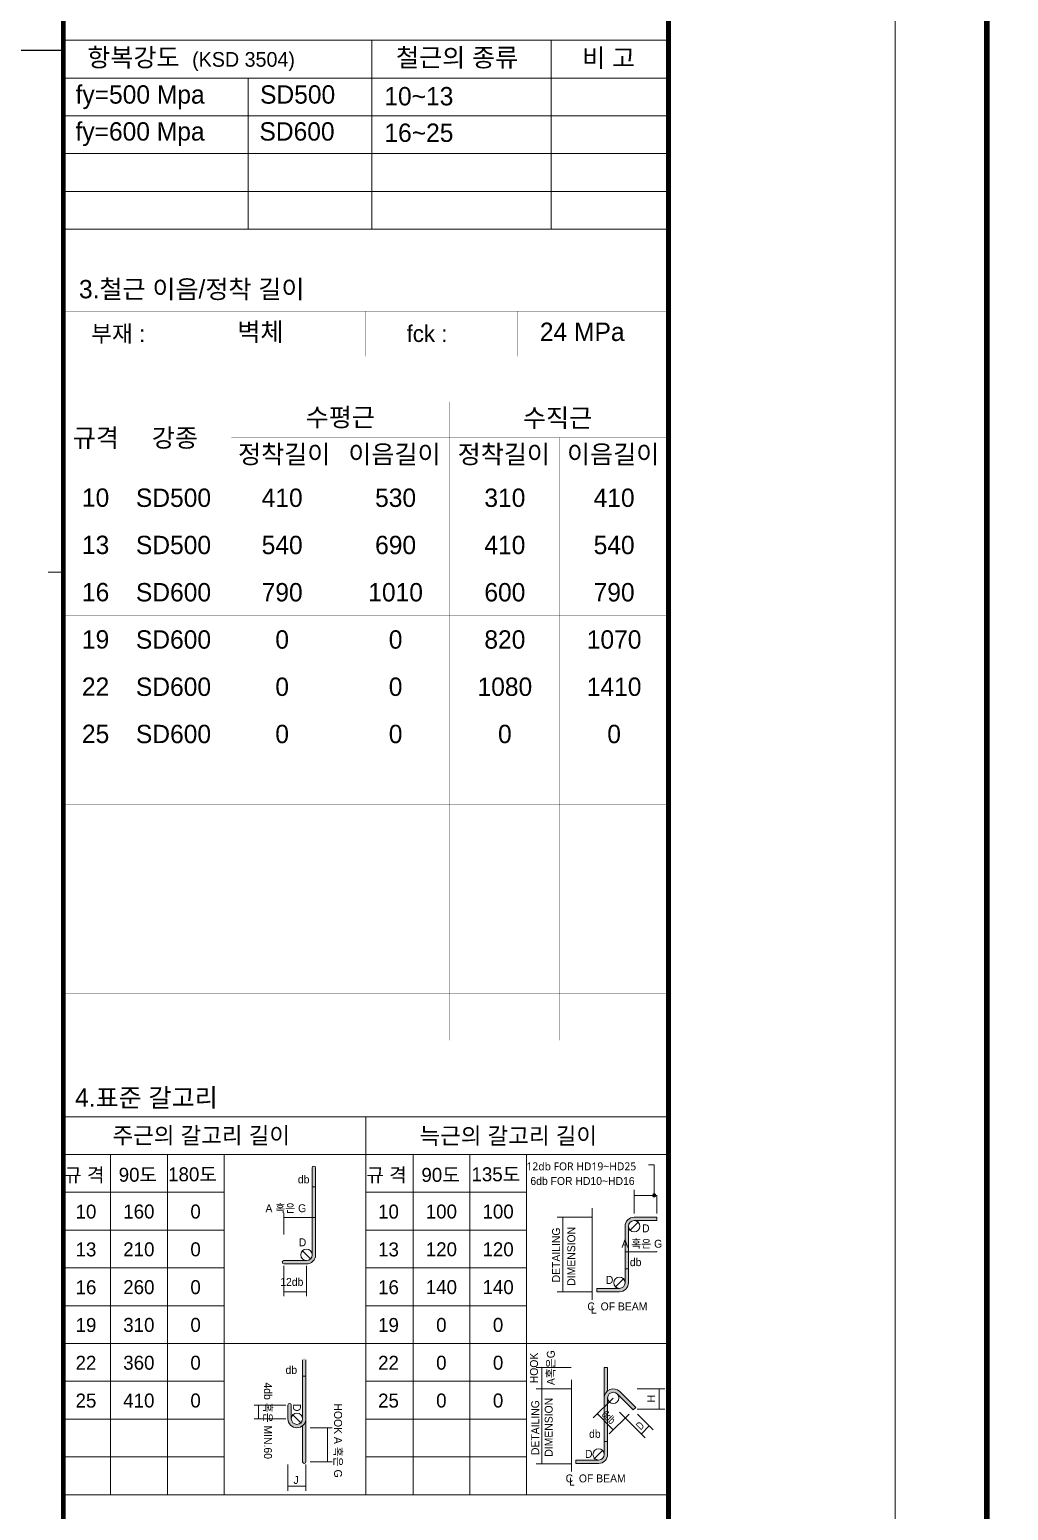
# Model space of a CAD drawing. Header units: millimetres. Extents: x 317501 to 814054, y -400799 to -14117.
# Drawn here: x 436563 to 439794, y -376140 to -371249 of the extents above; entities that cross this region are included whole.
import ezdxf
from ezdxf.enums import TextEntityAlignment as Align

# ---------------------------------------------------------------- set-up
doc = ezdxf.new("R2010")
doc.units = ezdxf.units.MM
doc.header["$LTSCALE"] = 38
doc.layers.get('Defpoints').update_dxf_attribs({"color": 145})
doc.layers.add('FORM-L', color=7, linetype='Continuous')
doc.layers.add('LEADER', color=7, linetype='Continuous')
doc.layers.add('TEXT', color=3, linetype='Continuous', lineweight=9)
doc.layers.add('XTITLE', color=22, linetype='Continuous', lineweight=0)
doc.styles.add('ARIAL', font='malgun.ttf')
doc.styles.add('HYULL', font='Dotum.ttf')
doc.styles.add('XRebarSheet', font='Hmkmrhd_0.ttf')
doc.dimstyles.new('NDIM', dxfattribs={"dimtxt": 3, "dimasz": 1.5, "dimexe": 2, "dimexo": 2, "dimgap": 1, "dimtad": 1, "dimdec": 0, "dimdsep": 46, "dimlunit": 6, "dimtxsty": 'ARIAL', "dimblk": 'DOT', "dimcen": 1, "dimclrd": 256, "dimclre": 7, "dimclrt": 3, "dimadec": 0, "dimazin": 0, "dimtfac": 1, "dimtdec": 0, "dimtix": 1, "dimtmove": 2, "dimatfit": 3, "dimldrblk": 'DOT', "dimfxl": 0, "dimtvp": 1, "dimtolj": 1, "dimlwd": -1, "dimlwe": -1, "dimarcsym": 0})

# ---------------------------------------------------------------- blocks, each defined once
blk = doc.blocks.new('sdrgergse')
at = {"layer": 'LEADER', "color": 7}
blk.add_lwpolyline([(3664.999999996449, -3051.586697153689), (3664.999999996391, 10448.41330284631), (-2635.000000003609, 10448.41330284631), (-2635.000000003551, -3051.586697153689)], close=True, dxfattribs=at)
blk = doc.blocks.new('_Dot')
at = {"color": 0, "linetype": 'ByBlock', "lineweight": -2}
blk.add_line((-0.5, 0), (-1, 0), dxfattribs=at)
at = {"color": 0, "linetype": 'ByBlock', "const_width": 0.5}
blk.add_lwpolyline([(-0.25, 0, 1), (0.25, 0, 1)], format="xyb", close=True, dxfattribs=at)
blk = doc.blocks.new('*D1316')
at = {"color": 7, "transparency": 16777216}
for p, q in [((80431.86100841779, 20451.32211079021), (80431.86100841779, 20463.43033832847)), ((80476.69513445557, 20451.32211079021), (80476.69513445557, 20463.43033832847))]:
    blk.add_line(p, q, dxfattribs=at)
at = {"transparency": 16777216}
blk.add_line((80433.36100841779, 20461.43033832847), (80475.19513445557, 20461.43033832847), dxfattribs=at)
at = {"layer": 'Defpoints', "color": 0, "transparency": 16777216}
for p in [(80431.86100841779, 20449.32211079021), (80476.69513445557, 20461.43033832847), (80476.69513445557, 20449.32211079021)]:
    blk.add_point(p, dxfattribs=at)
at = {"transparency": 16777216, "xscale": 1.5, "yscale": 1.5, "zscale": 1.5, "rotation": 180}
blk.add_blockref('_Dot', (80431.86100841779, 20461.43033832847), dxfattribs=at)
at = {"transparency": 16777216, "xscale": 1.5, "yscale": 1.5, "zscale": 1.5}
blk.add_blockref('_Dot', (80476.69513445557, 20461.43033832847), dxfattribs=at)
blk = doc.blocks.new('*D1317')
at = {"color": 7, "transparency": 16777216}
for p, q in [((76172.00592059782, 19023.7888496246), (76172.00592059782, 19045.34103083148)), ((76216.84004663804, 19023.7888496246), (76216.84004663804, 19045.34103083148))]:
    blk.add_line(p, q, dxfattribs=at)
at = {"transparency": 16777216}
blk.add_line((76215.34004663804, 19043.34103083148), (76173.50592059782, 19043.34103083148), dxfattribs=at)
at = {"layer": 'Defpoints', "color": 0, "transparency": 16777216}
for p in [(76172.00592059782, 19043.34103083148), (76172.00592059782, 19021.7888496246), (76216.84004663804, 19021.7888496246)]:
    blk.add_point(p, dxfattribs=at)
at = {"transparency": 16777216, "xscale": 1.5, "yscale": 1.5, "zscale": 1.5, "rotation": 180}
blk.add_blockref('_Dot', (76172.00592059782, 19043.34103083148), dxfattribs=at)
at = {"transparency": 16777216, "xscale": 1.5, "yscale": 1.5, "zscale": 1.5}
blk.add_blockref('_Dot', (76216.84004663804, 19043.34103083148), dxfattribs=at)
blk = doc.blocks.new('*D1318')
at = {"transparency": 16777216}
blk.add_line((80157.61467085988, 18181.26407087297), (80199.44879690022, 18181.26407087297), dxfattribs=at)
at = {"layer": 'Defpoints', "color": 0, "transparency": 16777216}
for p in [(80156.11467085988, 18181.26407087297), (80200.94879690022, 18181.26407087297), (80200.94879690022, 18181.26407087297)]:
    blk.add_point(p, dxfattribs=at)
at = {"transparency": 16777216, "xscale": 1.5, "yscale": 1.5, "zscale": 1.5, "rotation": 180}
blk.add_blockref('_Dot', (80156.11467085988, 18181.26407087297), dxfattribs=at)
at = {"transparency": 16777216, "xscale": 1.5, "yscale": 1.5, "zscale": 1.5}
blk.add_blockref('_Dot', (80200.94879690022, 18181.26407087297), dxfattribs=at)
blk = doc.blocks.new('zsdfhetshts')
blk.add_lwpolyline([(0, 0), (15120.00000002887, 0), (15120.00000002887, 21383.99999998696), (0, 21383.99999998696)], close=True)
at = {"layer": 'FORM-L', "const_width": 32.56929260450972}
blk.add_lwpolyline([(504, 504), (14616.00000002794, 504), (14616.00000002794, 19295.9999999851), (504, 19295.9999999851)], close=True, dxfattribs=at)
blk = doc.blocks.new('dhs_sheet2e')
h = blk.add_hatch(color=256)
edge = h.paths.add_edge_path()
edge.add_line((76298.96125336026, 21796.96976582365), (76298.96125336026, 20646.22719745006))
edge.add_arc((76224.23770995962, 20646.22719745006), 74.72354340071345, -90, 0, ccw=False)
edge.add_line((76224.23770995962, 20571.50365404933), (75925.34353635676, 20571.50365404933))
edge.add_arc((75925.3435363567, 20549.08659102907), 22.41706302021403, 90, 270)
edge.add_line((75925.3435363567, 20526.6695280089), (76224.23770995956, 20526.6695280089))
edge.add_arc((76224.23770995962, 20646.22719745006), 119.5576694411415, 270, 360)
edge.add_line((76343.7953794006, 20646.22719745006), (76343.7953794006, 21796.96976582365))
edge.add_arc((76321.3783163802, 21796.96976582365), 22.41706302021403, 0, 180)
blk.add_hatch(color=256).paths.add_polyline_path([(80850.31285145914, 21144.25106441687), (80551.41867785889, 21144.25106441687, 0.4142135623730951), (80431.86100841779, 21024.69339497585), (80431.86100841779, 20621.18626061184), (80431.86100841779, 20277.45796096875, -0.4142135623730951), (80357.13746501692, 20202.73441756787), (80058.24329141423, 20202.73441756787), (80058.24329141423, 20157.90029152745), (80357.13746501692, 20157.90029152745, 0.4142135623730951), (80476.69513445557, 20277.45796096875), (80476.69513445557, 20621.18626061184), (80476.69513445557, 21024.69339497585, -0.4142135623731351), (80551.41867785889, 21099.41693837641), (80850.31285145914, 21099.41693837641)])
h = blk.add_hatch(color=256)
h.paths.add_polyline_path([(76216.84004663804, 18481.24775142028, -0.2277350772923697), (76172.00592059782, 18387.91807562573), (76172.00592059782, 17913.34882157485, 1), (76216.84004663804, 17913.34882157485)])
h.paths.add_polyline_path([(76216.84004663804, 19258.37260278509, 1), (76172.00592059782, 19258.37260278509), (76172.00592059782, 18481.24775142028, -0.1833617738407096), (76153.19361842703, 18431.67415923174, -0.6790835972282501), (76150.11990144989, 18423.92681456276, -0.2067220824319014), (76146.85596938536, 18425.33651018763, -0.6466922135495062), (76022.5588337963, 18481.24775142028), (76022.5588337963, 18660.58425558198, 1), (75977.72470775584, 18660.58425558198), (75977.72470775584, 18481.24775142028, 1), (76216.84004663804, 18481.24775142028)])
h.paths.add_polyline_path([(76153.19361842703, 18431.67415923174, -0.03001350911933745), (76146.85596938536, 18425.33651018763, 0.2067220824319014), (76150.11990144989, 18423.92681456276, 0.6790835972282501)], flags=17)
h = blk.add_hatch(color=256)
h.paths.add_polyline_path([(80200.94879690022, 19160.14248942214), (80156.11467085988, 19160.14248942214), (80156.11467085988, 18756.63535505848, -0.2277350772923693), (80200.94879690022, 18849.96503085256)])
h.paths.add_polyline_path([(80156.11467085988, 18756.63535505848), (80156.11467085988, 18353.12822069461), (80156.11467085988, 18009.39992105134, -0.4142135623730951), (80081.39112745912, 17934.67637765061), (79782.4969538562, 17934.67637765061), (79782.4969538562, 17889.84225161019), (80081.39112745912, 17889.84225161019, 0.4142135623730703), (80200.94879690022, 18009.39992105134), (80200.94879690022, 18353.12822069461), (80200.94879690022, 18756.63535505848, -0.6681786379193408), (80328.50986455323, 18809.47287931142), (80539.85996156326, 18598.12278229982), (80571.56247611658, 18629.82529685157), (80360.21237910434, 18841.17539386317, 0.6681786379194261)])
at = {"color": 7}
for p, q in [((73013.07955152495, 36694.02745994146), (81003.5670663882, 36694.02745994146)), ((77085.76494276174, 36694.02745994143), (77085.76494276151, 34197.00011154669)), ((79453.68923476536, 36694.02745994143), (79453.68923476536, 34197.00011154669)), ((73013.07955152495, 36194.62199026247), (81003.5670663882, 36194.62199026247)), ((75452.61055629619, 36194.62199026247), (75452.6105562963, 34197.00011154669)), ((73013.07955152495, 35695.21652058355), (81003.5670663882, 35695.21652058355)), ((73013.07955152495, 35195.81105090457), (81003.5670663882, 35195.81105090457)), ((73013.07955152495, 34696.40558122564), (81003.5670663882, 34696.40558122564)), ((73013.07955152495, 34197.00011154669), (81003.5670663882, 34197.00011154669)), ((73013.07955152518, 29664.68552363294), (72813.31736365356, 29664.68552363294)), ((80551.41867785889, 21191.58221780567), (80551.41867785889, 21507.44805379046)), ((80850.31285145914, 21191.58221780567), (80850.31285145914, 21435.03426068701)), ((76343.7953794006, 20915.99426267779), (76343.7953794006, 21141.66448922749)), ((79995.96742934512, 21144.25106441687), (79533.00945368479, 21144.25106441687)), ((80431.86100841779, 20947.4728242266), (80431.86100841779, 20685.26521162104)), ((79995.96742934512, 20157.90029152745), (79533.00945368479, 20157.90029152745)), ((79720.22109178465, 19160.14248942217), (79257.47614557657, 19160.14248942217)), ((79720.22109178465, 18876.19302449963), (79257.47614557657, 18876.19302449963)), ((79720.22109178465, 18876.19302449963), (79257.47614557657, 18876.19302449963)), ((80591.11424240435, 18876.19302449963), (80958.3316831009, 18876.19302449963)), ((75953.07947878342, 18660.58425558201), (75532.18723349343, 18660.58425558201)), ((80273.90667533013, 18754.86969008757), (80011.3522941646, 18492.31530892124)), ((80591.11424240435, 18607.18826825704), (80958.3316831009, 18607.18826825704)), ((75953.07947878342, 18481.24775142031), (75532.18723349343, 18481.24775142031)), ((80485.25677234249, 18543.51959307585), (80222.70239117695, 18280.9652119095)), ((80488.78810228419, 18437.84454456999), (80698.50495919713, 18228.127687659)), ((80594.46315078915, 18543.51959307588), (80804.18000770209, 18333.80273616489)), ((76270.59111721825, 18361.69008197653), (76562.32984143333, 18361.69008197653)), ((75977.72470775584, 17876.89445714964), (75977.72470775584, 17530.46466473016)), ((76216.84004663804, 17876.89445714964), (76216.84004663804, 17530.46466473016)), ((76270.59111721825, 17913.34882157485), (76562.32984143333, 17913.34882157485)), ((79720.22109178465, 17885.48588359242), (79257.47614557657, 17885.48588359242))]:
    blk.add_line(p, q, dxfattribs=at)
at = {"color": 7, "ltscale": 2}
for p, q in [((73013.07955152495, 22471.61249064832), (81003.5670663882, 22471.61249064832)), ((77008.3233089567, 22471.61249064832), (77008.32330895634, 17477.55779385878)), ((73013.07955152495, 21972.20702096936), (81003.5670663882, 21972.20702096936)), ((73637.33638862357, 21972.20702096936), (73637.33638862346, 17477.55779385878)), ((74386.44459314202, 21972.20702096936), (74386.4445931419, 17477.55779385878)), ((75135.55279766058, 21972.20702096936), (75135.55279766023, 17477.55779385878)), ((77632.58014605532, 21972.20702096936), (77632.58014605509, 17477.55779385878)), ((78381.68835057376, 21972.20702096936), (78381.68835057341, 17477.55779385878)), ((79130.79655509221, 21972.20702096936), (79130.79655509186, 17477.55779385878)), ((73013.07955152495, 21472.80155129041), (75135.55279766058, 21472.80155129041)), ((77008.32330895658, 21472.80155129041), (79130.79655509221, 21472.80155129041)), ((75135.55279766035, 19475.17967257457), (77008.32330895658, 19475.17967257445)), ((79130.79655509198, 19475.1796725746), (81003.56706638809, 19475.17967257445)), ((73013.07955152506, 17477.55779385864), (81003.56706638832, 17477.55779385864))]:
    blk.add_line(p, q, dxfattribs=at)
for p, q in [((76298.96125336026, 21796.96976582365), (76298.96125336026, 20646.22719745006)), ((76343.7953794006, 21796.96976582365), (76343.7953794006, 20646.22719745006)), ((80742.802299464, 21835.29825932661), (80817.5258428622, 21835.29825932661)), ((80817.5258428622, 21835.29825932661), (80817.5258428622, 21432.53723333863)), ((80553.2914483702, 21432.53723333863), (80848.44008094771, 21432.53723333863)), ((79607.92027413659, 21142.37829390555), (79607.92027413659, 20159.77306203873)), ((80551.41867785889, 21144.25106441687), (80850.31285145914, 21144.25106441687)), ((80850.31285145914, 21144.25106441687), (80850.31285145914, 21099.41693837641)), ((80431.86100841779, 20277.45796096875), (80431.86100841779, 21024.69339497585)), ((80476.69513445557, 20277.45796096875), (80476.69513445557, 21024.69339497585)), ((80498.58115360374, 20971.85587072276), (80604.25620211125, 21077.53091922865)), ((80850.31285145914, 21099.41693837641), (80551.41867785889, 21099.41693837641)), ((75925.3435363567, 20571.50365404933), (76224.23770995962, 20571.50365404933)), ((76277.07523421245, 20593.38967319758), (76171.40018570668, 20699.06472170248)), ((80835.33068736899, 20687.76223896942), (80431.86100841779, 20687.76223896942)), ((76224.23770995962, 20526.6695280089), (75925.3435363567, 20526.6695280089)), ((80058.24329141423, 20202.73441756787), (80357.13746501692, 20202.73441756787)), ((80058.24329141423, 20157.90029152745), (80058.24329141423, 20202.73441756787)), ((80357.13746501692, 20157.90029152745), (80058.24329141423, 20157.90029152745)), ((80304.29994076188, 20224.62043671563), (80409.9749892694, 20330.29548522152)), ((76172.00592059782, 19258.37260278509), (76172.00592059782, 18481.24775142031)), ((76216.84004663804, 19258.37260278509), (76216.84004663804, 18481.24775142031)), ((79332.17393658136, 19158.26971891089), (79332.17393658136, 18878.06579501092)), ((79332.17393658136, 18874.32025398832), (79332.17393658136, 17887.35865410374)), ((80328.50986455323, 18809.47287931142), (80539.85996156326, 18598.12278229982)), ((80360.21237910434, 18841.1753938632), (80571.56247611658, 18629.82529685157)), ((80883.42086264899, 18874.32025398832), (80883.42086264899, 18609.06103876836)), ((75592.11588985496, 18659.08603917298), (75592.11588985496, 18482.74596782934)), ((75977.72470775584, 18660.58425558201), (75977.72470775584, 18481.24775142031)), ((76022.5588337963, 18660.58425558201), (76022.5588337963, 18481.24775142031)), ((80156.11467085988, 18353.12822069463), (80156.11467085988, 18756.63535505848)), ((80200.94879690022, 18353.12822069463), (80200.94879690022, 18756.63535505848)), ((80539.85996156326, 18598.12278229982), (80571.56247611658, 18629.82529685157)), ((76150.11990144989, 18428.41022716527), (76044.44485294411, 18534.08527567016)), ((80065.64649201836, 18543.96100931891), (80274.34809157439, 18335.25940976344)), ((80357.73740677221, 18568.8952400811), (80698.50495919562, 18228.12768765743)), ((76502.40118507168, 18360.1918655675), (76502.40118507168, 17914.84703798388)), ((80156.11467085988, 18353.12822069463), (80156.11467085988, 18009.39992105134)), ((80200.94879690022, 18353.12822069463), (80200.94879690022, 18009.39992105134)), ((80749.88580984785, 18385.44843656226), (80646.85925879923, 18282.42188551268)), ((80028.55360320397, 17956.5623967984), (80134.2286517116, 18062.23744530429)), ((79782.4969538562, 17889.84225161021), (79782.4969538562, 17934.67637765064)), ((79782.4969538562, 17934.67637765064), (80081.39112745912, 17934.67637765064)), ((80081.39112745912, 17889.84225161021), (79782.4969538562, 17889.84225161021)), ((76215.3418302288, 17590.39332109163), (75979.22292416473, 17590.39332109163))]:
    blk.add_line(p, q)
at = {"color": 1}
for p, q in [((76298.96125336026, 21500.97193801255), (76298.96125336026, 21548.42724075029)), ((76342.29537940049, 21546.42724075032), (76300.46125336026, 21546.42724075032)), ((76343.7953794006, 21500.97193801255), (76343.7953794006, 21548.42724075029)), ((75925.3435363567, 20915.99426267779), (75925.3435363567, 21199.59552371025)), ((75926.84175276582, 21139.66686734877), (76342.29716299148, 21139.66686734877)), ((75925.3435363567, 20500.06555519704), (75925.34353635681, 20098.93728323156)), ((76224.2377099595, 20500.06555519704), (76224.23770995962, 20098.93728323156)), ((76222.7394935505, 20158.86593959303), (75926.84175276582, 20158.86593959303))]:
    blk.add_line(p, q, dxfattribs=at)
at = {"linetype": 'Continuous'}
for p, q in [((79998.4644566935, 20053.28733076644), (79998.4644566935, 21263.80873385799)), ((79722.71811913303, 17785.22929084918), (79722.71811913303, 18995.75069394076))]:
    blk.add_line(p, q, dxfattribs=at)
at = {"color": 4}
for p, q in [((80156.11467085988, 19160.14248942217), (80200.94879690022, 19160.14248942217)), ((80156.11467085988, 18756.63535505848), (80156.11467085988, 19160.14248942217)), ((80200.94879690022, 19160.14248942217), (80200.94879690022, 18849.96503085256)), ((76216.84004663804, 18481.24775142031), (76216.84004663804, 17913.34882157485)), ((76172.00592059782, 18387.91807562573), (76172.00592059782, 17913.34882157485))]:
    blk.add_line(p, q, dxfattribs=at)
at = {"color": 7}
blk.add_lwpolyline([(83999.9998844621, 0.0006247030978556722), (83999.9998844621, 59329.37042256279), (-0.0001155378995463252, 59329.37042256279), (-0.0001155378995463252, 0.0006247030978556722)], close=True, dxfattribs=at)
at = {"color": 30, "const_width": 64.92271105826397}
blk.add_lwpolyline([(81003.56706638844, 57331.74854384697), (2996.432702535763, 57331.74854384697), (2996.432702535763, 1997.622503418912), (81003.56706638844, 1997.622503418912)], close=True, dxfattribs=at)
blk.add_lwpolyline([(73013.07955152518, 1997.622503418912), (73013.07955152518, 57331.74854384697)], dxfattribs=at)
at = {"ltscale": 2, "const_width": 1.248513674197384}
for points in [[(73013.07955152495, 36694.02745994146), (73013.07955152495, 34197.00011154669)], [(81003.5670663882, 36694.02745994146), (81003.5670663882, 34197.00011154669)], [(73013.07955152495, 33114.38683785929), (73013.07955152495, 32518.03909074786)], [(81003.5670663882, 32518.03909074786), (81003.5670663882, 33114.38683785929)], [(73013.07955152495, 31595.36532163469), (73013.07955152495, 23480.02643935167)], [(81003.5670663882, 23480.02643935167), (81003.5670663882, 31595.36532163469)]]:
    blk.add_lwpolyline(points, dxfattribs=at)
at = {"color": 7, "const_width": 1.248513674197384}
for points in [[(73013.07955152495, 33114.38683785929), (81003.5670663882, 33114.38683785929)], [(75010.70143024076, 32518.03909074786), (75010.70143024076, 33114.38683785929)], [(77008.32330895658, 33114.38683785929), (77008.32330895658, 32518.03909074786)], [(79005.94518767239, 32518.03909074786), (79005.94518767239, 33114.38683785929)], [(73013.07955152495, 32518.03909074786), (81003.5670663882, 32518.03909074786)], [(73013.07955152495, 31920.03909074786), (81003.5670663882, 31920.03909074786)], [(73839.23339181382, 31920.03909074786), (73839.23339181382, 23480.02643935167)], [(75231.70293896506, 31920.03909074786), (75231.70293896506, 23480.02643935167)], [(78117.63500267663, 31920.03909074786), (78117.63500267663, 23480.02643935167)], [(75231.70293896506, 31445.57378764192), (81003.5670663882, 31445.57378764192)], [(76674.66897082096, 31445.57378764192), (76674.66897082096, 23480.02643935167)], [(79560.60103453242, 31445.57378764192), (79560.60103453242, 23480.02643935167)], [(73013.07955152495, 30971.10848453597), (81003.5670663882, 30971.10848453597)], [(73013.07955152495, 30346.85164743729), (81003.5670663882, 30346.85164743729)], [(73013.07955152495, 29722.5948103386), (81003.5670663882, 29722.5948103386)], [(73013.07955152495, 29098.33797323989), (81003.5670663882, 29098.33797323989)], [(73013.07955152495, 28474.08113614121), (81003.5670663882, 28474.08113614121)], [(73013.07955152495, 27849.82429904252), (81003.5670663882, 27849.82429904252)], [(73013.07955152495, 27225.56746194384), (81003.5670663882, 27225.56746194384)], [(73013.07955152495, 26601.31062484512), (81003.5670663882, 26601.31062484512)], [(73013.07955152495, 25977.05378774644), (81003.5670663882, 25977.05378774644)], [(73013.07955152495, 25352.79695064775), (81003.5670663882, 25352.79695064775)], [(73013.07955152495, 24728.54011354907), (81003.5670663882, 24728.54011354907)], [(73013.07955152495, 24104.28327645038), (81003.5670663882, 24104.28327645038)], [(73013.07955152495, 23480.02643935167), (81003.5670663882, 23480.02643935167)]]:
    blk.add_lwpolyline(points, dxfattribs=at)
at = {"color": 7, "ltscale": 2, "const_width": 1.248513674197384}
blk.add_lwpolyline([(77008.32330895658, 32518.03909074786), (77008.32330895658, 33114.38683785929)], dxfattribs=at)
for centre, radius in [((80817.52584286232, 21432.53723333863), 22.41706302021403), ((80817.52584286232, 21432.53723333863), 11.20853151010702), ((80551.41867785889, 21024.69339497585), 74.72354340071345), ((80498.58115360374, 20971.85587072276), 4.483412604042807), ((80604.25620211125, 21077.53091922865), 4.483412604042807), ((76171.40018570668, 20699.06472170248), 4.483412604042807), ((76277.07523421245, 20593.38967319758), 4.483412604042807), ((80357.13746501692, 20277.45796096875), 74.72354340071345), ((80304.29994076188, 20224.62043671563), 4.483412604042807), ((80409.9749892694, 20330.29548522152), 4.483412604042807), ((80275.67234030098, 18756.63535505848), 74.72354340071345), ((76044.44485294411, 18534.08527567016), 4.483412604042807), ((76150.11990144989, 18428.41022716527), 4.483412604042807), ((80081.39112745912, 18009.39992105134), 74.72354340071345), ((80134.2286517116, 18062.23744530429), 4.483412604042807), ((80028.55360320397, 17956.5623967984), 4.483412604042807)]:
    blk.add_circle(centre, radius)
at = {"color": 4}
for centre in [(76224.23770995962, 20646.22719745006), (76097.28237719694, 18481.24775142031)]:
    blk.add_circle(centre, 74.72354340071345, dxfattribs=at)
for centre, radius, start, end in [((76321.3783163802, 21796.96976582365), 22.41706302021403, 0, 180), ((80551.41867785889, 21024.69339497585), 119.5576694411415, 90, 180), ((80551.41867785889, 21024.69339497585), 74.72354340071345, 90, 180), ((75925.3435363567, 20549.08659102907), 22.41706302021403, 90, 270), ((76224.23770995962, 20646.22719745006), 119.5576694411415, 270, 0), ((76224.23770995962, 20646.22719745006), 74.72354340071345, 270, 0), ((80357.13746501692, 20277.45796096875), 74.72354340071345, 270, 0), ((80357.13746501692, 20277.45796096875), 119.5576694411415, 270, 0), ((80275.67234030098, 18756.63535505848), 119.5576694411415, 44.99999999923357, 180), ((76000.1417707759, 18660.58425558201), 22.41706302021403, 0, 180), ((76097.28237719694, 18481.24775142031), 119.5576694411415, 180, 0), ((76097.28237719694, 18481.24775142031), 74.72354340071345, 180, 0), ((80081.39112745912, 18009.39992105134), 119.5576694411415, 270, 0), ((80081.39112745912, 18009.39992105134), 74.72354340071345, 270, 0)]:
    blk.add_arc(centre, radius, start, end)
blk.add_arc((76194.42298361775, 17913.34882157485), 22.41706302021403, 180, 0, dxfattribs=at)
at = {"color": 1, "rotation": 180}
for p, xscale, yscale, zscale in [((76298.96125336026, 21546.42724075032), 1.5, 1.5, 1.5), ((75925.3435363567, 21139.66686734877), 11.98573127229489, 11.98573127229489, 11.98573127229489), ((75925.3435363567, 20158.86593959303), 11.98573127229489, 11.98573127229489, 11.98573127229489)]:
    blk.add_blockref('_Dot', p, dxfattribs=dict(at, xscale=xscale, yscale=yscale, zscale=zscale))
at = {"color": 1}
for p, xscale, yscale, zscale in [((76343.7953794006, 21546.42724075032), 1.5, 1.5, 1.5), ((76343.7953794006, 21139.66686734877), 1.498216409036861, 1.498216409036861, 1.498216409036861), ((76224.23770995962, 20158.86593959303), 11.98573127229489, 11.98573127229489, 11.98573127229489)]:
    blk.add_blockref('_Dot', p, dxfattribs=dict(at, xscale=xscale, yscale=yscale, zscale=zscale))
for p, xscale, yscale, zscale, rotation in [((80551.41867785889, 21432.53723333863), 14.98216409036861, 14.98216409036861, 14.98216409036861, 180), ((79607.92027413647, 21144.25106441684), 14.98216409036861, 14.98216409036861, 14.98216409036861, 90), ((80431.86100841803, 20687.76223896942), 14.98216409036861, 14.98216409036861, 14.98216409036861, 180), ((79607.92027413647, 20157.90029152745), 14.98216409036861, 14.98216409036861, 14.98216409036861, 270), ((79332.173936581, 19160.14248942214), 14.98216409036861, 14.98216409036861, 14.98216409036861, 90), ((79332.173936581, 18876.1930244996), 14.98216409036861, 14.98216409036861, 14.98216409036861, 90), ((79332.17393658136, 18876.19302449963), 1.872770511296076, 1.872770511296076, 1.872770511296076, 270), ((80883.42086264899, 18876.1930244996), 14.98216409036861, 14.98216409036861, 14.98216409036861, 90), ((75592.11588985485, 18660.58425558201), 11.98573127229489, 11.98573127229489, 11.98573127229489, 90), ((80883.42086264899, 18607.18826825704), 14.98216409036861, 14.98216409036861, 14.98216409036861, 270), ((75592.11588985485, 18481.24775142031), 11.98573127229489, 11.98573127229489, 11.98573127229489, 270), ((80064.02861427818, 18544.99162903486), 14.98216409036861, 14.98216409036861, 14.98216409036861, 135.0000000000825), ((80751.21005857573, 18386.77268529043), 14.98216409036861, 14.98216409036861, 14.98216409036861, 45.00000000025245), ((76502.40118507168, 18361.69008197653), 11.98573127229489, 11.98573127229489, 11.98573127229489, 90), ((80275.67234030284, 18333.9351610353), 14.98216409036861, 14.98216409036861, 14.98216409036861, 315.0000000000825), ((80645.53501007077, 18281.09763678451), 14.98216409036861, 14.98216409036861, 14.98216409036861, 225.0000000002524), ((76502.40118507168, 17913.34882157485), 11.98573127229489, 11.98573127229489, 11.98573127229489, 270), ((79332.173936581, 17885.48588359242), 14.98216409036861, 14.98216409036861, 14.98216409036861, 270), ((75977.72470775584, 17590.39332109163), 11.98573127229489, 11.98573127229489, 11.98573127229489, 180)]:
    blk.add_blockref('_Dot', p, dxfattribs=dict(xscale=xscale, yscale=yscale, zscale=zscale, rotation=rotation))
for p, xscale, yscale, zscale in [((80850.31285145914, 21432.53723333863), 1.872770511296076, 1.872770511296076, 1.872770511296076), ((80850.31285145937, 20687.76223896942), 14.98216409036861, 14.98216409036861, 14.98216409036861), ((76216.84004663804, 17590.39332109163), 11.98573127229489, 11.98573127229489, 11.98573127229489)]:
    blk.add_blockref('_Dot', p, dxfattribs=dict(xscale=xscale, yscale=yscale, zscale=zscale))
at = {"color": 3, "style": 'XRebarSheet'}
for s, height, p in [('항복강도', 242.7110582639715, (73329.04381619231, 36346.40848606883)), ('철근의 종류', 242.7110582639715, (77406.60505179409, 36345.33170683085)), ('비 고', 242.7110582639715, (79864.15660913696, 36338.43488270335)), ('(KSD 3504)', 194.1688466111772, (74714.26850169897, 36344.27740540888)), ('부재 :', 220, (73378.86438309902, 32707.86572049157)), ('fck :', 220, (77546.22854448622, 32707.86572049157)), ('규격', 242.7110582639715, (73138.447879654, 31320.71549405114)), ('강종', 242.7110582639715, (74181.96657447761, 31320.71549405114)), ('주근의 갈고리 길이', 217.4691082045185, (73661.59451565158, 22115.68667851787)), ('늑근의 갈고리 길이', 217.4691082045185, (77716.38878149586, 22111.42003622383)), ('규 격', 184.8487419738407, (73024.73986612994, 21609.26289996033)), ('90도', 184.8487419738407, (73743.94082604197, 21612.65241209534)), ('180도', 184.8487419738407, (74396.46216473647, 21618.27675999008)), ('규 격', 184.8487419738407, (77015.76379676827, 21609.29722596015)), ('90도', 184.8487419738407, (77741.86076684622, 21610.75072961525)), ('135도', 184.8487419738407, (78402.84131680196, 21618.54028731518))]:
    blk.add_text(s, height=height, dxfattribs=at).set_placement(p)
at = {"color": 7, "style": 'XRebarSheet'}
for s, p in [('3.철근 이음/정착 길이', (73219.18702614168, 33284.79542473282)), ('4.표준 갈고리', (73168.18458004971, 22602.78120281253))]:
    blk.add_text(s, height=242.7110582639715, dxfattribs=at).set_placement(p)
for s, style, p in [('12db FOR HD19~HD25', 'ARIAL', (79128.84406839497, 21763.37363200719)), ('db', 'HYULL', (76110.58367398486, 21591.28744361244)), ('6db FOR HD10~HD16', 'HYULL', (79181.12777518085, 21570.08717019609)), ('A 혹은 G', 'HYULL', (75682.63311767566, 21210.11882506308)), ('D', 'HYULL', (80656.03163861716, 20944.65216815297)), ('D', 'HYULL', (76121.82232956239, 20758.79950657568)), ('A 혹은 G', 'HYULL', (80383.99088152568, 20740.74393005299)), ('db', 'HYULL', (80494.58285478153, 20497.10695952873)), ('D', 'HYULL', (80177.80096085533, 20262.80141201545)), ('12db', 'HYULL', (75877.3310586299, 20236.30510163188)), ('C  OF BEAM', 'HYULL', (79933.34141056845, 19912.73555218196)), ('L', 'HYULL', (79978.17553660623, 19870.2721081255)), ('db', 'HYULL', (75947.1768436823, 19073.70251123357)), ('db', 'HYULL', (79955.85303065623, 18229.08733726869)), ('D', 'HYULL', (79902.05462329742, 17964.56579501092)), ('J', 'HYULL', (76052.44825115649, 17620.34346824654)), ('C  OF BEAM', 'HYULL', (79646.55860106181, 17640.32114424696)), ('L', 'HYULL', (79691.39272710227, 17597.85770019051))]:
    blk.add_text(s, height=104.8751486325803, dxfattribs=dict(style=style)).set_placement(p)
at = {"style": 'HYULL'}
for s, rotation, p in [('DETAILING', 90, (79572.82685368159, 20283.01899914545)), ('DIMENSION', 90, (79773.16771307844, 20238.900452623)), ('A혹은G', 90, (79503.2009659484, 18925.53515425356)), ('HOOK', 90, (79280.55123918003, 18949.79930590448)), ('4db 혹은 MIN.60', 270, (75662.78553567559, 18959.93599479046)), ('H', 90, (80828.62656146626, 18696.8565203379)), ('D', 270, (76045.39513925475, 18676.75513278961)), ('HOOK A 혹은 G', 270, (76588.81075876392, 18682.99478262066)), ('DETAILING', 90, (79297.0805161238, 18001.82031664954)), ('DIMENSION', 90, (79475.34633784299, 17979.76110066823))]:
    blk.add_text(s, height=104.8751486325803, rotation=rotation, dxfattribs=at).set_placement(p)
at = {"style": 'HYULL', "width": 0.8}
for s, rotation, p in [('6db', 315.0000000007664, (80113.48923512339, 18528.33310703916)), ('D', 44.99999999923357, (80638.07127664192, 18324.26847611685))]:
    blk.add_text(s, height=104.8751486325803, rotation=rotation, dxfattribs=at).set_placement(p)
for base, p1, p2, picture, middle in [((80476.69513445557, 20461.43033832847), (80431.86100841779, 20449.32211079021), (80476.69513445557, 20449.32211079021), '*D1316', (80454.27807143668, 20461.43033832847)), ((76172.00592059782, 19043.34103083148), (76216.84004663804, 19021.7888496246), (76172.00592059782, 19021.7888496246), '*D1317', (76194.42298361793, 19043.34103083148)), ((80200.94879690022, 18181.26407087297), (80156.11467085988, 18181.26407087297), (80200.94879690022, 18181.26407087297), '*D1318', (80178.53173388005, 18181.26407087297))]:
    dim = blk.add_linear_dim(base=base, p1=p1, p2=p2, text=' ', dimstyle='NDIM')
    dim.commit()
    dim.dimension.update_dxf_attribs({"geometry": picture, "text_midpoint": middle})
blk = doc.blocks.new('ASGAWEGEA')
at = {"color": 7, "ltscale": 2}
for p, q in [((18253.26991676574, -9588.993585237826), (18783.88822829962, -9588.993585237826)), ((19252.08085612365, -9588.993585237826), (19782.69916765753, -9588.993585237826)), ((18253.26991676574, -9713.844952657586), (18783.88822829962, -9713.844952657586)), ((19252.08085612365, -9713.844952657586), (19782.69916765753, -9713.844952657586)), ((18253.26991676574, -9838.696320077317), (18783.88822829962, -9838.696320077317)), ((19252.08085612365, -9838.696320077317), (19782.69916765753, -9838.696320077317)), ((18253.26991676574, -9963.547687497048), (18783.88822829962, -9963.547687497048)), ((19252.08085612359, -9963.547687497048), (19782.69916765753, -9963.547687497048)), ((18253.26991676574, -10088.39905491678), (18783.88822829962, -10088.39905491678)), ((19252.08085612359, -10088.39905491678), (19782.69916765753, -10088.39905491678)), ((18253.26991676574, -10213.25042233654), (18783.88822829962, -10213.25042233654)), ((19252.08085612359, -10213.25042233654), (19782.69916765753, -10213.25042233654)), ((18253.26991676574, -10338.10178975627), (18783.88822829962, -10338.10178975627)), ((19252.08085612359, -10338.10178975627), (19782.69916765753, -10338.10178975627))]:
    blk.add_line(p, q, dxfattribs=at)
at = {"color": 255, "xscale": 0.25, "yscale": 0.25, "zscale": 0.25}
blk.add_blockref('dhs_sheet2e', (2.888450399041176e-05, -14832.3426056407), dxfattribs=at)
at = {"color": 3, "style": 'XRebarSheet'}
for s, height, p in [('fy=500 Mpa', 60.67776456600404, (18293.5962205148, -5868.167121792096)), ('SD500', 60.67776456600404, (18902.68555898644, -5868.226529422653)), ('10~13', 60.67776456597494, (19313.00641348719, -5873.979375088413)), ('fy=600 Mpa', 60.67776456600404, (18293.34085568832, -5990.223585910979)), ('SD600', 60.67776456600404, (18900.72242888983, -5990.223585910979)), ('16~25', 60.67776456600404, (19313.24955155159, -5994.511946012586)), ('벽체', 60.67776456600404, (18827.78944022686, -6652.150669770112)), ('24 MPa', 60.67776456600404, (19826.60037958476, -6652.150669770112))]:
    blk.add_text(s, height=height, dxfattribs=at).set_placement(p)
for s, height, p in [('수평근', 60.67776456600404, (19167.75227777631, -6904.17616245753)), ('수직근', 60.67776456597494, (19885.00556527101, -6906.424125350924)), ('정착길이', 60.67776456597494, (18982.2924842161, -7026.264524020487)), ('이음길이', 60.67776456597494, (19346.46286318346, -7026.264524020487)), ('정착길이', 60.67776456597494, (19707.43059565942, -7026.264524020487)), ('이음길이', 60.67776456597494, (20068.49193284928, -7026.264524020487)), ('10', 60.67776456600404, (18359.70587390702, -7169.501093000144)), ('SD500', 60.67776456600404, (18616.88722731208, -7169.89344949415)), ('410', 60.67776456600404, (18975.68096799823, -7169.89344949415)), ('530', 60.67776456600404, (19350.23507025745, -7169.89344949415)), ('310', 60.67776456600404, (19710.97657822142, -7169.89344949415)), ('410', 60.67776456600404, (20071.71808618534, -7169.89344949415)), ('13', 60.67776456597494, (18359.70587390702, -7325.56530227483)), ('SD500', 60.67776456600404, (18616.88722731208, -7325.957658768806)), ('540', 60.67776456600404, (18975.68096799823, -7325.957658768806)), ('690', 60.67776456600404, (19350.23507025745, -7325.957658768806)), ('410', 60.67776456600404, (19710.97657822142, -7325.957658768806)), ('540', 60.67776456600404, (20071.71808618534, -7325.957658768806)), ('16', 60.67776456600404, (18359.70587390702, -7481.629511549516)), ('SD600', 60.67776456597494, (18616.88722731208, -7482.021868043492)), ('790', 60.67776456597494, (18975.68096799823, -7482.021868043492)), ('1010', 60.67776456597494, (19350.23507025745, -7482.021868043492)), ('600', 60.67776456597494, (19710.97657822142, -7482.021868043492)), ('790', 60.67776456597494, (20071.71808618534, -7482.021868043492)), ('19', 60.67776456597494, (18359.70587390702, -7637.693720824172)), ('SD600', 60.67776456600404, (18616.88722731208, -7638.086077318148)), ('0', 60.67776456600404, (18975.68096799823, -7638.086077318148)), ('0', 60.67776456600404, (19350.23507025745, -7638.086077318148)), ('820', 60.67776456600404, (19710.97657822142, -7638.086077318148)), ('1070', 60.67776456600404, (20071.71808618534, -7638.086077318148)), ('22', 60.67776456600404, (18359.70587390702, -7793.757930098858)), ('SD600', 60.67776456597494, (18616.88722731208, -7794.150286592834)), ('0', 60.67776456597494, (18975.68096799823, -7794.150286592834)), ('0', 60.67776456597494, (19350.23507025745, -7794.150286592834)), ('1080', 60.67776456597494, (19710.97657822142, -7794.150286592834)), ('1410', 60.67776456597494, (20071.71808618534, -7794.150286592834)), ('25', 60.67776456600404, (18359.70587390702, -7949.822139373515)), ('SD600', 60.67776456600404, (18616.88722731208, -7950.21449586752)), ('0', 60.67776456600404, (18975.68096799823, -7950.21449586752)), ('0', 60.67776456600404, (19350.23507025745, -7950.21449586752)), ('0', 60.67776456600404, (19710.97657822142, -7950.21449586752)), ('0', 60.67776456600404, (20071.71808618534, -7950.21449586752)), ('10', 46.21218549346668, (18327.93033207639, -9527.87467943874)), ('160', 46.21218549343757, (18502.53521072777, -9527.574345489207)), ('0', 46.21218549343757, (18689.81226185738, -9527.574345489207)), ('10', 46.21218549346668, (19326.74127143429, -9527.87467943874)), ('100', 46.21218549343757, (19501.34615008568, -9527.574345489207)), ('100', 46.21218549343757, (19688.62320121529, -9527.574345489207)), ('13', 46.21218549346668, (18327.93033207639, -9652.726046858472)), ('210', 46.21218549346668, (18502.53521072777, -9652.425712908938)), ('0', 46.21218549346668, (18689.81226185738, -9652.425712908938)), ('13', 46.21218549346668, (19326.74127143429, -9652.726046858472)), ('120', 46.21218549346668, (19501.34615008568, -9652.425712908938)), ('120', 46.21218549346668, (19688.62320121529, -9652.425712908938)), ('16', 46.21218549346668, (18327.93033207639, -9777.577414278203)), ('260', 46.21218549346668, (18502.53521072777, -9777.27708032867)), ('0', 46.21218549346668, (18689.81226185738, -9777.27708032867)), ('16', 46.21218549346668, (19326.74127143429, -9777.577414278203)), ('140', 46.21218549346668, (19501.34615008568, -9777.27708032867)), ('140', 46.21218549346668, (19688.62320121529, -9777.277080328699)), ('19', 46.21218549346668, (18327.93033207639, -9902.428781697934)), ('310', 46.21218549346668, (18502.53521072777, -9902.12844774843)), ('0', 46.21218549346668, (18689.81226185738, -9902.12844774843)), ('19', 46.21218549346668, (19326.74127143429, -9902.428781697934)), ('0', 46.21218549346668, (19501.34615008568, -9902.12844774843)), ('0', 46.21218549346668, (19688.62320121529, -9902.12844774843)), ('22', 46.21218549346668, (18327.93033207639, -10027.28014911769)), ('360', 46.21218549346668, (18502.53521072771, -10026.97981516816)), ('0', 46.21218549346668, (18689.81226185738, -10026.97981516816)), ('22', 46.21218549346668, (19326.74127143429, -10027.28014911769)), ('0', 46.21218549343757, (19501.34615008568, -10026.97981516816)), ('0', 46.21218549343757, (19688.62320121529, -10026.97981516816)), ('25', 46.21218549346668, (18327.93033207639, -10152.13151653743)), ('410', 46.21218549346668, (18502.53521072771, -10151.83118258789)), ('0', 46.21218549346668, (18689.81226185738, -10151.83118258789)), ('25', 46.21218549346668, (19326.74127143429, -10152.13151653743)), ('0', 46.21218549346668, (19501.34615008568, -10151.83118258789)), ('0', 46.21218549346668, (19688.62320121529, -10151.83118258789))]:
    blk.add_text(s, height=height, dxfattribs=at).set_placement(p, align=Align.MIDDLE_CENTER)

msp = doc.modelspace()

# ---------------------------------------------------------------- block references
at = {"layer": 'TEXT', "color": 4, "xscale": 0.6, "yscale": 0.6, "zscale": 0.6}
msp.add_blockref('zsdfhetshts', (439420.9414276801, -378455.3156946099), dxfattribs=at)
at = {"layer": 'XTITLE', "color": 6}
msp.add_blockref('ASGAWEGEA', (418420.9414276801, -365624.9156946178), dxfattribs=at)
at = {"layer": 'XTITLE', "color": 6, "xscale": 0.6400000000000001, "yscale": 0.6400000000000001, "zscale": 0.6400000000000001}
msp.add_blockref('sdrgergse', (434328.6113155637, -378004.8370320496), dxfattribs=at)

doc.saveas('drawing.dxf')
